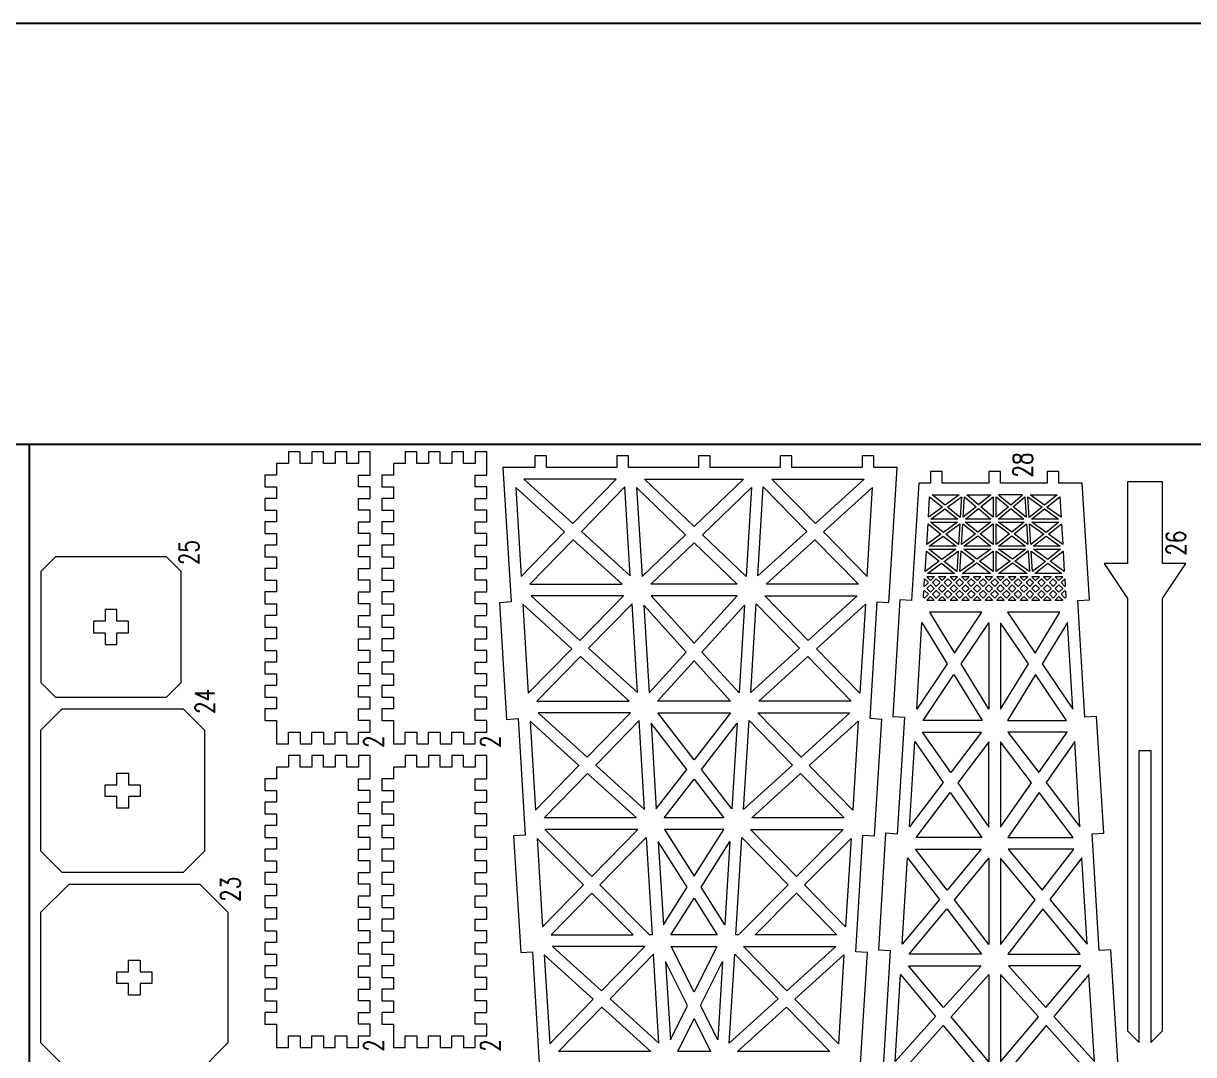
# Model space of a CAD drawing. Header units: millimetres. Extents: x 6136 to 7046, y 243 to 853.
# Drawn here: x 6436.3 to 6736.8, y 588.7 to 853.5 of the extents above; entities that cross this region are included whole.
import ezdxf
from ezdxf.enums import TextEntityAlignment as Align

# ---------------------------------------------------------------- set-up
doc = ezdxf.new("R2010")
doc.units = ezdxf.units.MM
doc.header["$LTSCALE"] = 0.5
doc.layers.get('0').update_dxf_attribs({"color": 255})
doc.layers.add('0 @ 1', color=255, linetype='Continuous')
doc.styles.add('Annotative', font='romans.shx', dxfattribs={"width": 0.75})

# ---------------------------------------------------------------- blocks, each defined once
blk = doc.blocks.new('A$C184D42A5')
at = {"color": 1, "linetype": 'Continuous', "lineweight": 15}
for points in [[(9.46, 157.48), (7.63, 127.59), (10.62, 127.41), (8.79, 97.41), (5.79, 97.59), (3.96, 67.7), (6.96, 67.52), (5.12, 37.52), (2.12, 37.7), (0, 3), (6, 3), (6, 0), (9, 0), (9, 3), (27, 3), (27, 0), (30, 0), (30, 3), (48, 3), (48, 0), (51, 0), (51, 3), (69, 3), (69, 0), (72, 0), (72, 3), (90, 3), (90, 0), (93, 0), (93, 3), (101.24, 3), (99.13, 37.57), (102.12, 37.76), (100.29, 67.7), (97.29, 67.52), (95.46, 97.46), (98.46, 97.65), (96.62, 127.59), (93.63, 127.41), (91.8, 157.35)], [(83.79, 337.2), (81.96, 367.14), (78.96, 366.96), (77.13, 396.9), (80.12, 397.08), (78.29, 427.03), (75.3, 426.85), (73.46, 456.79), (76.46, 456.97), (74.62, 486.92), (68.63, 486.92), (68.63, 489.92), (65.63, 489.92), (65.63, 486.92), (53.63, 486.92), (53.63, 489.92), (50.63, 489.92), (50.63, 486.92), (38.63, 486.92), (38.63, 489.92), (35.63, 489.92), (35.63, 486.92), (32.63, 486.92), (30.79, 456.79), (27.79, 456.97), (25.96, 427.03), (28.95, 426.85), (27.12, 396.85), (24.12, 397.03), (22.29, 367.14), (25.29, 366.96), (23.45, 336.96)]]:
    blk.add_lwpolyline(points, dxfattribs=at)
for points in [[(43, 483.92), (39.37, 481.28), (36.05, 483.92)], [(51.15, 483.92), (47.98, 481.37), (44.97, 483.92)], [(59.28, 483.92), (53.1, 483.92), (56.27, 481.37)], [(68.2, 483.92), (64.88, 481.28), (61.25, 483.92)], [(35.1, 478.18), (35.42, 483.46), (38.74, 480.82)], [(43.61, 483.43), (43.29, 478.15), (39.98, 480.79)], [(44.04, 478.2), (44.36, 483.45), (47.39, 480.89)], [(51.75, 483.44), (51.75, 478.19), (48.57, 480.88)], [(52.5, 478.19), (52.5, 483.44), (55.68, 480.88)], [(59.89, 483.45), (60.21, 478.2), (56.86, 480.89)], [(60.96, 478.15), (60.64, 483.43), (64.27, 480.79)], [(68.83, 483.46), (69.15, 478.18), (65.51, 480.82)], [(39.35, 480.34), (42.66, 477.7), (35.71, 477.7)], [(47.97, 480.4), (51.17, 477.7), (44.61, 477.7)], [(56.28, 480.4), (59.64, 477.7), (53.08, 477.7)], [(64.9, 480.34), (68.54, 477.7), (61.59, 477.7)], [(34.67, 471.21), (35, 476.49), (38.31, 473.85)], [(38.94, 474.31), (35.63, 476.95), (42.58, 476.95)], [(43.18, 476.46), (42.86, 471.19), (39.55, 473.82)], [(43.62, 471.22), (43.94, 476.49), (47.16, 473.92)], [(47.77, 474.39), (44.57, 476.95), (51.13, 476.95)], [(51.75, 476.48), (51.75, 471.21), (48.37, 473.9)], [(52.5, 471.21), (52.5, 476.48), (55.88, 473.9)], [(56.48, 474.39), (53.12, 476.95), (59.68, 476.95)], [(60.31, 476.49), (60.63, 471.22), (57.09, 473.92)], [(61.39, 471.19), (61.07, 476.46), (64.7, 473.82)], [(65.31, 474.31), (61.67, 476.95), (68.62, 476.95)], [(69.25, 476.49), (69.58, 471.21), (65.94, 473.85)], [(38.92, 473.37), (42.23, 470.73), (35.28, 470.73)], [(47.76, 473.44), (51.15, 470.73), (44.2, 470.73)], [(56.49, 473.44), (60.05, 470.73), (53.1, 470.73)], [(65.33, 473.37), (68.97, 470.73), (62.02, 470.73)], [(34.25, 464.24), (34.57, 469.52), (37.88, 466.88)], [(38.51, 467.34), (35.2, 469.98), (42.15, 469.98)], [(42.76, 469.49), (42.43, 464.22), (39.12, 466.85)], [(43.19, 464.24), (43.51, 469.53), (46.92, 466.95)], [(47.56, 467.41), (44.16, 469.98), (51.11, 469.98)], [(51.75, 469.52), (51.75, 464.23), (48.18, 466.93)], [(52.5, 464.23), (52.5, 469.52), (56.07, 466.93)], [(56.69, 467.41), (53.14, 469.98), (60.09, 469.98)], [(60.74, 469.53), (61.06, 464.24), (57.33, 466.95)], [(61.82, 464.22), (61.49, 469.49), (65.13, 466.85)], [(65.74, 467.34), (62.1, 469.98), (69.05, 469.98)], [(69.68, 469.52), (70, 464.24), (66.37, 466.88)], [(38.49, 466.4), (41.8, 463.76), (34.86, 463.76)], [(47.55, 466.47), (51.13, 463.76), (43.8, 463.76)], [(56.7, 466.47), (60.45, 463.76), (53.12, 463.76)], [(65.76, 466.4), (69.39, 463.76), (62.45, 463.76)], [(34.66, 462.9), (34.76, 463.01), (36.49, 463.01), (36.59, 462.9), (35.62, 461.93)], [(37.66, 462.9), (37.76, 463.01), (39.49, 463.01), (39.59, 462.9), (38.62, 461.93)], [(40.66, 462.9), (40.76, 463.01), (42.49, 463.01), (42.59, 462.9), (41.62, 461.93)], [(43.66, 462.9), (43.76, 463.01), (45.49, 463.01), (45.59, 462.9), (44.62, 461.93)], [(46.66, 462.9), (46.76, 463.01), (48.49, 463.01), (48.59, 462.9), (47.62, 461.93)], [(51.59, 462.9), (50.62, 461.93), (49.66, 462.9), (49.76, 463.01), (51.49, 463.01)], [(54.59, 462.9), (53.62, 461.93), (52.66, 462.9), (52.76, 463.01), (54.49, 463.01)], [(57.59, 462.9), (56.62, 461.93), (55.66, 462.9), (55.76, 463.01), (57.49, 463.01)], [(60.59, 462.9), (59.62, 461.93), (58.66, 462.9), (58.76, 463.01), (60.49, 463.01)], [(63.59, 462.9), (62.62, 461.93), (61.66, 462.9), (61.76, 463.01), (63.49, 463.01)], [(66.59, 462.9), (65.62, 461.93), (64.66, 462.9), (64.76, 463.01), (66.49, 463.01)], [(69.59, 462.9), (68.62, 461.93), (67.66, 462.9), (67.76, 463.01), (69.49, 463.01)], [(34.02, 460.53), (34.13, 462.36), (35.09, 461.4), (34.12, 460.43)], [(34.66, 459.9), (35.62, 460.87), (36.59, 459.9), (35.62, 458.93)], [(36.16, 461.4), (37.12, 462.37), (38.09, 461.4), (37.12, 460.43)], [(37.66, 459.9), (38.62, 460.87), (39.59, 459.9), (38.62, 458.93)], [(39.16, 461.4), (40.12, 462.37), (41.09, 461.4), (40.12, 460.43)], [(40.66, 459.9), (41.62, 460.87), (42.59, 459.9), (41.62, 458.93)], [(42.16, 461.4), (43.12, 462.37), (44.09, 461.4), (43.12, 460.43)], [(43.66, 459.9), (44.62, 460.87), (45.59, 459.9), (44.62, 458.93)], [(45.16, 461.4), (46.12, 462.37), (47.09, 461.4), (46.12, 460.43)], [(46.66, 459.9), (47.62, 460.87), (48.59, 459.9), (47.62, 458.93)], [(48.16, 461.4), (49.12, 462.37), (50.09, 461.4), (49.12, 460.43)], [(49.66, 459.9), (50.62, 460.87), (51.59, 459.9), (50.62, 458.93)], [(53.09, 461.4), (52.12, 460.43), (51.16, 461.4), (52.12, 462.37)], [(53.62, 460.87), (54.59, 459.9), (53.62, 458.93), (52.66, 459.9)], [(55.12, 462.37), (56.09, 461.4), (55.12, 460.43), (54.16, 461.4)], [(56.62, 460.87), (57.59, 459.9), (56.62, 458.93), (55.66, 459.9)], [(58.12, 462.37), (59.09, 461.4), (58.12, 460.43), (57.16, 461.4)], [(59.62, 460.87), (60.59, 459.9), (59.62, 458.93), (58.66, 459.9)], [(61.12, 462.37), (62.09, 461.4), (61.12, 460.43), (60.16, 461.4)], [(62.62, 460.87), (63.59, 459.9), (62.62, 458.93), (61.66, 459.9)], [(64.12, 462.37), (65.09, 461.4), (64.12, 460.43), (63.16, 461.4)], [(65.62, 460.87), (66.59, 459.9), (65.62, 458.93), (64.66, 459.9)], [(67.12, 462.37), (68.09, 461.4), (67.12, 460.43), (66.16, 461.4)], [(68.62, 460.87), (69.59, 459.9), (68.62, 458.93), (67.66, 459.9)], [(69.16, 461.4), (70.12, 462.36), (70.23, 460.53), (70.12, 460.43)], [(33.85, 457.71), (33.94, 459.18), (34.12, 459.37), (35.09, 458.4), (34.12, 457.43)], [(34.76, 456.79), (34.66, 456.9), (35.62, 457.87), (36.59, 456.9), (36.49, 456.79)], [(36.16, 458.4), (37.12, 459.37), (38.09, 458.4), (37.12, 457.43)], [(37.76, 456.79), (37.66, 456.9), (38.62, 457.87), (39.59, 456.9), (39.49, 456.79)], [(39.16, 458.4), (40.12, 459.37), (41.09, 458.4), (40.12, 457.43)], [(40.76, 456.79), (40.66, 456.9), (41.62, 457.87), (42.59, 456.9), (42.49, 456.79)], [(42.16, 458.4), (43.12, 459.37), (44.09, 458.4), (43.12, 457.43)], [(43.76, 456.79), (43.66, 456.9), (44.62, 457.87), (45.59, 456.9), (45.49, 456.79)], [(45.16, 458.4), (46.12, 459.37), (47.09, 458.4), (46.12, 457.43)], [(46.76, 456.79), (46.66, 456.9), (47.62, 457.87), (48.59, 456.9), (48.49, 456.79)], [(48.16, 458.4), (49.12, 459.37), (50.09, 458.4), (49.12, 457.43)], [(49.76, 456.79), (49.66, 456.9), (50.62, 457.87), (51.59, 456.9), (51.49, 456.79)], [(51.16, 458.4), (52.12, 459.37), (53.09, 458.4), (52.12, 457.43)], [(52.76, 456.79), (52.66, 456.9), (53.62, 457.87), (54.59, 456.9), (54.49, 456.79)], [(55.12, 459.37), (56.09, 458.4), (55.12, 457.43), (54.16, 458.4)], [(57.59, 456.9), (57.49, 456.79), (55.76, 456.79), (55.66, 456.9), (56.62, 457.87)], [(58.12, 459.37), (59.09, 458.4), (58.12, 457.43), (57.16, 458.4)], [(60.59, 456.9), (60.49, 456.79), (58.76, 456.79), (58.66, 456.9), (59.62, 457.87)], [(61.12, 459.37), (62.09, 458.4), (61.12, 457.43), (60.16, 458.4)], [(63.59, 456.9), (63.49, 456.79), (61.76, 456.79), (61.66, 456.9), (62.62, 457.87)], [(64.12, 459.37), (65.09, 458.4), (64.12, 457.43), (63.16, 458.4)], [(66.59, 456.9), (66.49, 456.79), (64.76, 456.79), (64.66, 456.9), (65.62, 457.87)], [(67.12, 459.37), (68.09, 458.4), (67.12, 457.43), (66.16, 458.4)], [(69.59, 456.9), (69.49, 456.79), (67.76, 456.79), (67.66, 456.9), (68.62, 457.87)], [(70.31, 459.18), (70.4, 457.71), (70.12, 457.43), (69.16, 458.4), (70.12, 459.37)], [(48.82, 453.79), (35.37, 453.79), (41.77, 443.33)], [(55.43, 453.79), (62.48, 443.33), (68.88, 453.79)], [(33.45, 451.18), (39.93, 440.59), (32.09, 428.95)], [(50.62, 428.87), (43.49, 440.52), (50.62, 451.1)], [(60.76, 440.52), (53.62, 451.1), (53.62, 428.87)], [(64.32, 440.59), (72.16, 428.95), (70.8, 451.18)], [(48.87, 426), (33.72, 426), (41.65, 437.78)], [(70.53, 426), (62.6, 437.78), (55.38, 426)], [(40.83, 412.61), (33.55, 423), (48.74, 423)], [(63.42, 412.61), (70.7, 423), (55.51, 423)], [(30.24, 398.69), (31.58, 420.59), (38.92, 410.1)], [(50.62, 398.62), (50.62, 420.52), (42.64, 410.03)], [(53.62, 398.62), (61.61, 410.03), (53.62, 420.52)], [(72.67, 420.59), (65.33, 410.1), (74.01, 398.69)], [(31.96, 396), (40.73, 407.52), (48.79, 396)], [(63.52, 407.52), (55.46, 396), (72.29, 396)], [(29.75, 390.72), (37.94, 380.05), (28.39, 368.54)], [(39.9, 382.42), (31.78, 393), (48.68, 393)], [(50.62, 368.46), (41.78, 379.98), (50.62, 390.65)], [(62.47, 379.98), (53.62, 390.65), (53.62, 368.46)], [(55.57, 393), (64.35, 382.42), (72.47, 393)], [(66.31, 380.05), (75.86, 368.54), (74.5, 390.72)], [(48.73, 366), (30.18, 366), (39.81, 377.61)], [(74.07, 366), (64.44, 377.61), (55.52, 366)], [(26.54, 338.41), (27.92, 360.82), (36.95, 350.01)], [(38.98, 352.27), (30.01, 363), (48.61, 363)], [(50.62, 360.75), (50.62, 338.34), (40.92, 349.94)], [(53.62, 338.34), (63.33, 349.94), (53.62, 360.75)], [(65.27, 352.27), (74.24, 363), (55.64, 363)], [(76.33, 360.82), (67.3, 350.01), (77.71, 338.41)], [(28.41, 336), (38.9, 347.69), (48.67, 336)], [(65.35, 347.69), (55.58, 336), (75.84, 336)], [(15.07, 150.98), (26.22, 139.56), (13.67, 128.15)], [(28.44, 141.58), (17.29, 153), (41, 153)], [(41.7, 128.02), (30.54, 139.44), (43.09, 150.85)], [(52.12, 144.53), (47.91, 153), (56.34, 153)], [(73.71, 139.44), (61.16, 150.85), (62.55, 128.02)], [(75.81, 141.58), (63.25, 153), (86.96, 153)], [(78.03, 139.56), (90.58, 128.15), (89.18, 150.98)], [(44.81, 129.84), (46.05, 150), (50.45, 141.16)], [(53.8, 141.16), (59.44, 129.84), (58.2, 150)], [(39.46, 126), (15.77, 126), (28.32, 137.42), (39.47, 126.01)], [(46.25, 126), (52.12, 137.79), (58, 126)], [(88.48, 126), (75.93, 137.42), (64.78, 126.01), (64.79, 126)], [(11.84, 98.27), (13.23, 120.98), (23.75, 110.22)], [(25.86, 112.35), (15.45, 123), (36.47, 123)], [(27.96, 110.2), (40.7, 123), (41.39, 123), (39.86, 98.02)], [(50.35, 110.8), (42.93, 99.1), (44.24, 120.45)], [(52.12, 113.61), (46.17, 123), (58.08, 123)], [(60.01, 120.45), (53.9, 110.8), (61.32, 99.1)], [(76.29, 110.2), (64.39, 98.02), (62.86, 123), (63.55, 123)], [(78.39, 112.35), (88.8, 123), (67.78, 123)], [(91.02, 120.98), (80.5, 110.22), (92.41, 98.27)], [(13.82, 96), (25.84, 108.07), (37.64, 96)], [(52.12, 108), (44.52, 96), (59.73, 96)], [(78.41, 108.07), (66.61, 96), (90.43, 96)], [(11.4, 90.98), (22.55, 79.56), (10, 68.15)], [(24.77, 81.58), (13.62, 93), (37.32, 93)], [(38.02, 68.02), (26.87, 79.44), (39.42, 90.85)], [(41.07, 68.67), (42.42, 90.72), (50.23, 80.57)], [(52.12, 83.03), (44.45, 93), (59.8, 93)], [(54.02, 80.57), (63.18, 68.67), (61.83, 90.72)], [(77.38, 79.44), (64.83, 90.85), (66.23, 68.02)], [(79.48, 81.58), (66.93, 93), (90.63, 93)], [(81.7, 79.56), (94.25, 68.15), (92.85, 90.98)], [(42.8, 66), (52.12, 78.11), (61.45, 66)], [(35.8, 66), (12.1, 66), (24.65, 77.42)], [(92.15, 66), (79.6, 77.42), (68.45, 66)], [(8.16, 38.15), (9.56, 60.98), (20.71, 49.56)], [(22.93, 51.58), (11.78, 63), (35.49, 63)], [(37.58, 60.85), (36.19, 38.02), (25.03, 49.44)], [(50.1, 50.41), (39.21, 38.4), (40.59, 60.91)], [(52.12, 52.65), (42.74, 63), (61.51, 63)], [(63.66, 60.91), (54.15, 50.41), (65.04, 38.4)], [(68.06, 38.02), (79.22, 49.44), (66.67, 60.85)], [(81.32, 51.58), (92.47, 63), (68.76, 63)], [(94.69, 60.98), (83.54, 49.56), (96.09, 38.15)], [(52.12, 48.18), (41.09, 36), (63.16, 36)], [(10.26, 36), (22.81, 47.42), (33.97, 36)], [(81.44, 47.42), (70.28, 36), (93.99, 36)], [(7.72, 30.98), (6.33, 8.15), (18.88, 19.56)], [(21.1, 21.58), (9.94, 33), (33.65, 33)], [(34.35, 8.02), (23.2, 19.44), (35.75, 30.85)], [(37.37, 8.21), (38.76, 31.04), (49.96, 20.29)], [(52.12, 22.37), (41.05, 33), (63.2, 33)], [(54.29, 20.29), (66.88, 8.21), (65.49, 31.04)], [(81.05, 19.44), (68.5, 30.85), (69.9, 8.02)], [(70.6, 33), (83.15, 21.58), (94.31, 33)], [(85.37, 19.56), (97.92, 8.15), (96.53, 30.98)], [(39.4, 6), (52.12, 18.21), (64.85, 6)], [(32.13, 6), (8.42, 6), (20.98, 17.42)], [(95.83, 6), (83.27, 17.42), (72.12, 6)]]:
    blk.add_lwpolyline(points, close=True, dxfattribs=at)
blk = doc.blocks.new('A$C6572447D')
at = {"color": 1, "linetype": 'Continuous', "lineweight": 15}
for points in [[(36.51, 42), (5.49, 42), (0, 36.51), (0, 5.49), (5.49, 0), (36.51, 0), (42, 5.49), (42, 36.51)], [(22.5, 16.5), (22.5, 19.5), (25.5, 19.5), (25.5, 22.5), (22.5, 22.5), (22.5, 25.5), (19.5, 25.5), (19.5, 22.5), (16.5, 22.5), (16.5, 19.5), (19.5, 19.5), (19.5, 16.5)]]:
    blk.add_lwpolyline(points, close=True, dxfattribs=at)
blk = doc.blocks.new('A$C6D8F7910')
at = {"color": 1, "linetype": 'Continuous', "lineweight": 15}
for points in [[(36, 32.27), (32.27, 36), (3.73, 36), (0, 32.27), (0, 3.73), (3.73, 0), (32.27, 0), (36, 3.73)], [(19.5, 13.5), (19.5, 16.5), (22.5, 16.5), (22.5, 19.5), (19.5, 19.5), (19.5, 22.5), (16.5, 22.5), (16.5, 19.5), (13.5, 19.5), (13.5, 16.5), (16.5, 16.5), (16.5, 13.5)]]:
    blk.add_lwpolyline(points, close=True, dxfattribs=at)
blk = doc.blocks.new('A$C7FF3726D')
at = {"color": 1, "linetype": 'Continuous', "lineweight": 15}
for points in [[(7.24, 48), (0, 40.76), (0, 7.24), (7.24, 0), (40.76, 0), (48, 7.24), (48, 40.76), (40.76, 48)], [(25.5, 19.5), (25.5, 22.5), (28.5, 22.5), (28.5, 25.5), (25.5, 25.5), (25.5, 28.5), (22.5, 28.5), (22.5, 25.5), (19.5, 25.5), (19.5, 22.5), (22.5, 22.5), (22.5, 19.5)]]:
    blk.add_lwpolyline(points, close=True, dxfattribs=at)

msp = doc.modelspace()

# ---------------------------------------------------------------- linework, layer by layer
at = {"color": 6}
msp.add_line((6437.82, 745.48), (6437.82, 245.48), dxfattribs=at)
at = {"color": 2}
msp.add_lwpolyline([(6135.82, 243.48), (7045.82, 243.48), (7045.82, 853.48), (6135.82, 853.48)], close=True, dxfattribs=at)
at = {"color": 6}
msp.add_lwpolyline([(6137.82, 745.48), (7037.82, 745.48), (7037.82, 245.48), (6137.82, 245.48)], close=True, dxfattribs=at)
at = {"color": 1, "linetype": 'Continuous', "lineweight": 15}
for points in [[(6522.34, 734.48), (6522.34, 737.48), (6525.34, 737.48), (6525.34, 743.48), (6522.34, 743.48), (6522.34, 740.48), (6519.34, 740.48), (6519.34, 743.48), (6516.34, 743.48), (6516.34, 740.48), (6513.34, 740.48), (6513.34, 743.48), (6510.34, 743.48), (6510.34, 740.48), (6507.34, 740.48), (6507.34, 743.48), (6504.34, 743.48), (6504.34, 740.48), (6501.34, 740.48), (6501.34, 737.48), (6498.34, 737.48), (6498.34, 734.48), (6501.34, 734.48), (6501.34, 731.48), (6498.34, 731.48), (6498.34, 728.48), (6501.34, 728.48), (6501.34, 725.48), (6498.34, 725.48), (6498.34, 722.48), (6501.34, 722.48), (6501.34, 719.48), (6498.34, 719.48), (6498.34, 716.48), (6501.34, 716.48), (6501.34, 713.48), (6498.34, 713.48), (6498.34, 710.48), (6501.34, 710.48), (6501.34, 707.48), (6498.34, 707.48), (6498.34, 704.48), (6501.34, 704.48), (6501.34, 701.48), (6498.34, 701.48), (6498.34, 698.48), (6501.34, 698.48), (6501.34, 695.48), (6498.34, 695.48), (6498.34, 692.48), (6501.34, 692.48), (6501.34, 689.48), (6498.34, 689.48), (6498.34, 686.48), (6501.34, 686.48), (6501.34, 683.48), (6498.34, 683.48), (6498.34, 680.48), (6501.34, 680.48), (6501.34, 677.48), (6498.34, 677.48), (6498.34, 674.48), (6501.34, 674.48), (6501.34, 668.48), (6504.34, 668.48), (6504.34, 671.48), (6507.34, 671.48), (6507.34, 668.48), (6510.34, 668.48), (6510.34, 671.48), (6513.34, 671.48), (6513.34, 668.48), (6516.34, 668.48), (6516.34, 671.48), (6519.34, 671.48), (6519.34, 668.48), (6522.34, 668.48), (6522.34, 671.48), (6525.34, 671.48), (6525.34, 674.48), (6522.34, 674.48), (6522.34, 677.48), (6525.34, 677.48), (6525.34, 680.48), (6522.34, 680.48), (6522.34, 683.48), (6525.34, 683.48), (6525.34, 686.48), (6522.34, 686.48), (6522.34, 689.48), (6525.34, 689.48), (6525.34, 692.48), (6522.34, 692.48), (6522.34, 695.48), (6525.34, 695.48), (6525.34, 698.48), (6522.34, 698.48), (6522.34, 701.48), (6525.34, 701.48), (6525.34, 704.48), (6522.34, 704.48), (6522.34, 707.48), (6525.34, 707.48), (6525.34, 710.48), (6522.34, 710.48), (6522.34, 713.48), (6525.34, 713.48), (6525.34, 716.48), (6522.34, 716.48), (6522.34, 719.48), (6525.34, 719.48), (6525.34, 722.48), (6522.34, 722.48), (6522.34, 725.48), (6525.34, 725.48), (6525.34, 728.48), (6522.34, 728.48), (6522.34, 731.48), (6525.34, 731.48), (6525.34, 734.48)], [(6552.34, 734.48), (6552.34, 737.48), (6555.34, 737.48), (6555.34, 743.48), (6552.34, 743.48), (6552.34, 740.48), (6549.34, 740.48), (6549.34, 743.48), (6546.34, 743.48), (6546.34, 740.48), (6543.34, 740.48), (6543.34, 743.48), (6540.34, 743.48), (6540.34, 740.48), (6537.34, 740.48), (6537.34, 743.48), (6534.34, 743.48), (6534.34, 740.48), (6531.34, 740.48), (6531.34, 737.48), (6528.34, 737.48), (6528.34, 734.48), (6531.34, 734.48), (6531.34, 731.48), (6528.34, 731.48), (6528.34, 728.48), (6531.34, 728.48), (6531.34, 725.48), (6528.34, 725.48), (6528.34, 722.48), (6531.34, 722.48), (6531.34, 719.48), (6528.34, 719.48), (6528.34, 716.48), (6531.34, 716.48), (6531.34, 713.48), (6528.34, 713.48), (6528.34, 710.48), (6531.34, 710.48), (6531.34, 707.48), (6528.34, 707.48), (6528.34, 704.48), (6531.34, 704.48), (6531.34, 701.48), (6528.34, 701.48), (6528.34, 698.48), (6531.34, 698.48), (6531.34, 695.48), (6528.34, 695.48), (6528.34, 692.48), (6531.34, 692.48), (6531.34, 689.48), (6528.34, 689.48), (6528.34, 686.48), (6531.34, 686.48), (6531.34, 683.48), (6528.34, 683.48), (6528.34, 680.48), (6531.34, 680.48), (6531.34, 677.48), (6528.34, 677.48), (6528.34, 674.48), (6531.34, 674.48), (6531.34, 668.48), (6534.34, 668.48), (6534.34, 671.48), (6537.34, 671.48), (6537.34, 668.48), (6540.34, 668.48), (6540.34, 671.48), (6543.34, 671.48), (6543.34, 668.48), (6546.34, 668.48), (6546.34, 671.48), (6549.34, 671.48), (6549.34, 668.48), (6552.34, 668.48), (6552.34, 671.48), (6555.34, 671.48), (6555.34, 674.48), (6552.34, 674.48), (6552.34, 677.48), (6555.34, 677.48), (6555.34, 680.48), (6552.34, 680.48), (6552.34, 683.48), (6555.34, 683.48), (6555.34, 686.48), (6552.34, 686.48), (6552.34, 689.48), (6555.34, 689.48), (6555.34, 692.48), (6552.34, 692.48), (6552.34, 695.48), (6555.34, 695.48), (6555.34, 698.48), (6552.34, 698.48), (6552.34, 701.48), (6555.34, 701.48), (6555.34, 704.48), (6552.34, 704.48), (6552.34, 707.48), (6555.34, 707.48), (6555.34, 710.48), (6552.34, 710.48), (6552.34, 713.48), (6555.34, 713.48), (6555.34, 716.48), (6552.34, 716.48), (6552.34, 719.48), (6555.34, 719.48), (6555.34, 722.48), (6552.34, 722.48), (6552.34, 725.48), (6555.34, 725.48), (6555.34, 728.48), (6552.34, 728.48), (6552.34, 731.48), (6555.34, 731.48), (6555.34, 734.48)], [(6722.8, 666.77), (6725.8, 666.77), (6725.8, 591.77), (6728.8, 594.77), (6728.8, 705.77), (6734.8, 714.77), (6728.8, 714.77), (6728.8, 735.77), (6719.8, 735.77), (6719.8, 714.77), (6713.8, 714.77), (6719.8, 705.77), (6719.8, 594.77), (6722.8, 591.77)], [(6522.34, 656.48), (6522.34, 659.48), (6525.34, 659.48), (6525.34, 665.48), (6522.34, 665.48), (6522.34, 662.48), (6519.34, 662.48), (6519.34, 665.48), (6516.34, 665.48), (6516.34, 662.48), (6513.34, 662.48), (6513.34, 665.48), (6510.34, 665.48), (6510.34, 662.48), (6507.34, 662.48), (6507.34, 665.48), (6504.34, 665.48), (6504.34, 662.48), (6501.34, 662.48), (6501.34, 659.48), (6498.34, 659.48), (6498.34, 656.48), (6501.34, 656.48), (6501.34, 653.48), (6498.34, 653.48), (6498.34, 650.48), (6501.34, 650.48), (6501.34, 647.48), (6498.34, 647.48), (6498.34, 644.48), (6501.34, 644.48), (6501.34, 641.48), (6498.34, 641.48), (6498.34, 638.48), (6501.34, 638.48), (6501.34, 635.48), (6498.34, 635.48), (6498.34, 632.48), (6501.34, 632.48), (6501.34, 629.48), (6498.34, 629.48), (6498.34, 626.48), (6501.34, 626.48), (6501.34, 623.48), (6498.34, 623.48), (6498.34, 620.48), (6501.34, 620.48), (6501.34, 617.48), (6498.34, 617.48), (6498.34, 614.48), (6501.34, 614.48), (6501.34, 611.48), (6498.34, 611.48), (6498.34, 608.48), (6501.34, 608.48), (6501.34, 605.48), (6498.34, 605.48), (6498.34, 602.48), (6501.34, 602.48), (6501.34, 599.48), (6498.34, 599.48), (6498.34, 596.48), (6501.34, 596.48), (6501.34, 590.48), (6504.34, 590.48), (6504.34, 593.48), (6507.34, 593.48), (6507.34, 590.48), (6510.34, 590.48), (6510.34, 593.48), (6513.34, 593.48), (6513.34, 590.48), (6516.34, 590.48), (6516.34, 593.48), (6519.34, 593.48), (6519.34, 590.48), (6522.34, 590.48), (6522.34, 593.48), (6525.34, 593.48), (6525.34, 596.48), (6522.34, 596.48), (6522.34, 599.48), (6525.34, 599.48), (6525.34, 602.48), (6522.34, 602.48), (6522.34, 605.48), (6525.34, 605.48), (6525.34, 608.48), (6522.34, 608.48), (6522.34, 611.48), (6525.34, 611.48), (6525.34, 614.48), (6522.34, 614.48), (6522.34, 617.48), (6525.34, 617.48), (6525.34, 620.48), (6522.34, 620.48), (6522.34, 623.48), (6525.34, 623.48), (6525.34, 626.48), (6522.34, 626.48), (6522.34, 629.48), (6525.34, 629.48), (6525.34, 632.48), (6522.34, 632.48), (6522.34, 635.48), (6525.34, 635.48), (6525.34, 638.48), (6522.34, 638.48), (6522.34, 641.48), (6525.34, 641.48), (6525.34, 644.48), (6522.34, 644.48), (6522.34, 647.48), (6525.34, 647.48), (6525.34, 650.48), (6522.34, 650.48), (6522.34, 653.48), (6525.34, 653.48), (6525.34, 656.48)], [(6552.34, 656.48), (6552.34, 659.48), (6555.34, 659.48), (6555.34, 665.48), (6552.34, 665.48), (6552.34, 662.48), (6549.34, 662.48), (6549.34, 665.48), (6546.34, 665.48), (6546.34, 662.48), (6543.34, 662.48), (6543.34, 665.48), (6540.34, 665.48), (6540.34, 662.48), (6537.34, 662.48), (6537.34, 665.48), (6534.34, 665.48), (6534.34, 662.48), (6531.34, 662.48), (6531.34, 659.48), (6528.34, 659.48), (6528.34, 656.48), (6531.34, 656.48), (6531.34, 653.48), (6528.34, 653.48), (6528.34, 650.48), (6531.34, 650.48), (6531.34, 647.48), (6528.34, 647.48), (6528.34, 644.48), (6531.34, 644.48), (6531.34, 641.48), (6528.34, 641.48), (6528.34, 638.48), (6531.34, 638.48), (6531.34, 635.48), (6528.34, 635.48), (6528.34, 632.48), (6531.34, 632.48), (6531.34, 629.48), (6528.34, 629.48), (6528.34, 626.48), (6531.34, 626.48), (6531.34, 623.48), (6528.34, 623.48), (6528.34, 620.48), (6531.34, 620.48), (6531.34, 617.48), (6528.34, 617.48), (6528.34, 614.48), (6531.34, 614.48), (6531.34, 611.48), (6528.34, 611.48), (6528.34, 608.48), (6531.34, 608.48), (6531.34, 605.48), (6528.34, 605.48), (6528.34, 602.48), (6531.34, 602.48), (6531.34, 599.48), (6528.34, 599.48), (6528.34, 596.48), (6531.34, 596.48), (6531.34, 590.48), (6534.34, 590.48), (6534.34, 593.48), (6537.34, 593.48), (6537.34, 590.48), (6540.34, 590.48), (6540.34, 593.48), (6543.34, 593.48), (6543.34, 590.48), (6546.34, 590.48), (6546.34, 593.48), (6549.34, 593.48), (6549.34, 590.48), (6552.34, 590.48), (6552.34, 593.48), (6555.34, 593.48), (6555.34, 596.48), (6552.34, 596.48), (6552.34, 599.48), (6555.34, 599.48), (6555.34, 602.48), (6552.34, 602.48), (6552.34, 605.48), (6555.34, 605.48), (6555.34, 608.48), (6552.34, 608.48), (6552.34, 611.48), (6555.34, 611.48), (6555.34, 614.48), (6552.34, 614.48), (6552.34, 617.48), (6555.34, 617.48), (6555.34, 620.48), (6552.34, 620.48), (6552.34, 623.48), (6555.34, 623.48), (6555.34, 626.48), (6552.34, 626.48), (6552.34, 629.48), (6555.34, 629.48), (6555.34, 632.48), (6552.34, 632.48), (6552.34, 635.48), (6555.34, 635.48), (6555.34, 638.48), (6552.34, 638.48), (6552.34, 641.48), (6555.34, 641.48), (6555.34, 644.48), (6552.34, 644.48), (6552.34, 647.48), (6555.34, 647.48), (6555.34, 650.48), (6552.34, 650.48), (6552.34, 653.48), (6555.34, 653.48), (6555.34, 656.48)]]:
    msp.add_lwpolyline(points, close=True, dxfattribs=at)

# ---------------------------------------------------------------- block references
for name, p, rotation in [('A$C184D42A5', (6660.64, 742.48), 180), ('A$C6D8F7910', (6476.82, 680.48), 90)]:
    msp.add_blockref(name, p, dxfattribs=dict(rotation=rotation))
msp.add_blockref('A$C184D42A5', (6633.57, 248.48))
at = {"xscale": -1, "rotation": 270}
for name, p in [('A$C6572447D', (6440.82, 635.48)), ('A$C7FF3726D', (6440.82, 584.48))]:
    msp.add_blockref(name, p, dxfattribs=at)

# ---------------------------------------------------------------- texts
at = {"layer": '0 @ 1', "color": 3, "style": 'Annotative', "width": 0.75}
for s, p in [('28', (6692.9, 740.09)), ('26', (6732.25, 720.02)), ('25', (6478.84, 717.59)), ('24', (6482.9, 679.37)), ('2', (6526.23, 669.03)), ('2', (6556.23, 669.03)), ('23', (6489.47, 631.14)), ('2', (6526.23, 591.03)), ('2', (6556.23, 591.03))]:
    msp.add_text(s, height=5, rotation=90, dxfattribs=at).set_placement(p, align=Align.MIDDLE_CENTER)

doc.saveas('drawing.dxf')
